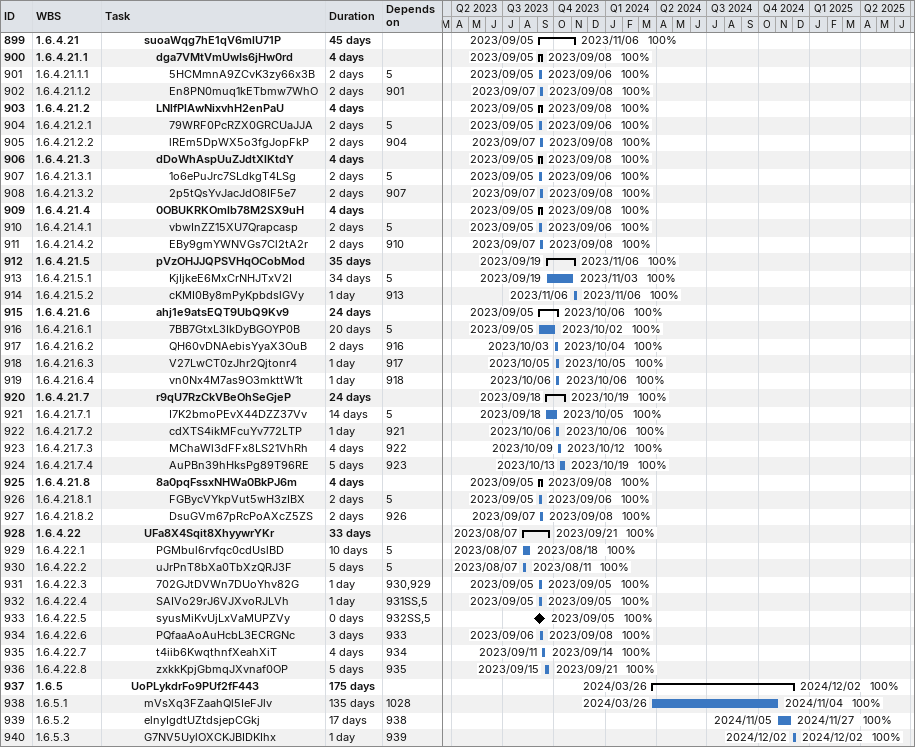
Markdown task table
| ID | WBS | Task | Duration | Start | Finish | Predecessors | % complete |
|---|---|---|---|---|---|---|---|
| 899 | 1.6.4.21 | **suoaWqg7hE1qV6mlU71P** | 45d | 2023-09-05 | 2023-11-06 |  | 100 |
| 900 | 1.6.4.21.1 | **dga7VMtVmUwIs6jHw0rd** | 4d | 2023-09-05 | 2023-09-08 |  | 100 |
| 901 | 1.6.4.21.1.1 | 5HCMmnA9ZCvK3zy66x3B | 2d | 2023-09-05 | 2023-09-06 | 5 | 100 |
| 902 | 1.6.4.21.1.2 | En8PN0muq1kETbmw7WhO | 2d | 2023-09-07 | 2023-09-08 | 901 | 100 |
| 903 | 1.6.4.21.2 | **LNlfPlAwNixvhH2enPaU** | 4d | 2023-09-05 | 2023-09-08 |  | 100 |
| 904 | 1.6.4.21.2.1 | 79WRF0PcRZX0GRCUaJJA | 2d | 2023-09-05 | 2023-09-06 | 5 | 100 |
| 905 | 1.6.4.21.2.2 | lREm5DpWX5o3fgJopFkP | 2d | 2023-09-07 | 2023-09-08 | 904 | 100 |
| 906 | 1.6.4.21.3 | **dDoWhAspUuZJdtXlKtdY** | 4d | 2023-09-05 | 2023-09-08 |  | 100 |
| 907 | 1.6.4.21.3.1 | 1o6ePuJrc7SLdkgT4LSg | 2d | 2023-09-05 | 2023-09-06 | 5 | 100 |
| 908 | 1.6.4.21.3.2 | 2p5tQsYvJacJdO8IF5e7 | 2d | 2023-09-07 | 2023-09-08 | 907 | 100 |
| 909 | 1.6.4.21.4 | **0OBUKRKOmlb78M2SX9uH** | 4d | 2023-09-05 | 2023-09-08 |  | 100 |
| 910 | 1.6.4.21.4.1 | vbwInZZ15XU7Qrapcasp | 2d | 2023-09-05 | 2023-09-06 | 5 | 100 |
| 911 | 1.6.4.21.4.2 | EBy9gmYWNVGs7Cl2tA2r | 2d | 2023-09-07 | 2023-09-08 | 910 | 100 |
| 912 | 1.6.4.21.5 | **pVzOHJJQPSVHqOCobMod** | 35d | 2023-09-19 | 2023-11-06 |  | 100 |
| 913 | 1.6.4.21.5.1 | KjIjkeE6MxCrNHJTxV2I | 34d | 2023-09-19 | 2023-11-03 | 5 | 100 |
| 914 | 1.6.4.21.5.2 | cKMI0By8mPyKpbdslGVy | 1d | 2023-11-06 | 2023-11-06 | 913 | 100 |
| 915 | 1.6.4.21.6 | **ahj1e9atsEQT9UbQ9Kv9** | 24d | 2023-09-05 | 2023-10-06 |  | 100 |
| 916 | 1.6.4.21.6.1 | 7BB7GtxL3IkDyBGOYP0B | 20d | 2023-09-05 | 2023-10-02 | 5 | 100 |
| 917 | 1.6.4.21.6.2 | QH60vDNAebisYyaX3OuB | 2d | 2023-10-03 | 2023-10-04 | 916 | 100 |
| 918 | 1.6.4.21.6.3 | V27LwCT0zJhr2Qjtonr4 | 1d | 2023-10-05 | 2023-10-05 | 917 | 100 |
| 919 | 1.6.4.21.6.4 | vn0Nx4M7as9O3mkttW1t | 1d | 2023-10-06 | 2023-10-06 | 918 | 100 |
| 920 | 1.6.4.21.7 | **r9qU7RzCkVBeOhSeGjeP** | 24d | 2023-09-18 | 2023-10-19 |  | 100 |
| 921 | 1.6.4.21.7.1 | I7K2bmoPEvX44DZZ37Vv | 14d | 2023-09-18 | 2023-10-05 | 5 | 100 |
| 922 | 1.6.4.21.7.2 | cdXTS4ikMFcuYv772LTP | 1d | 2023-10-06 | 2023-10-06 | 921 | 100 |
| 923 | 1.6.4.21.7.3 | MChaWl3dFFx8LS21VhRh | 4d | 2023-10-09 | 2023-10-12 | 922 | 100 |
| 924 | 1.6.4.21.7.4 | AuPBn39hHksPg89T96RE | 5d | 2023-10-13 | 2023-10-19 | 923 | 100 |
| 925 | 1.6.4.21.8 | **8a0pqFssxNHWa0BkPJ6m** | 4d | 2023-09-05 | 2023-09-08 |  | 100 |
| 926 | 1.6.4.21.8.1 | FGBycVYkpVut5wH3zIBX | 2d | 2023-09-05 | 2023-09-06 | 5 | 100 |
| 927 | 1.6.4.21.8.2 | DsuGVm67pRcPoAXcZ5ZS | 2d | 2023-09-07 | 2023-09-08 | 926 | 100 |
| 928 | 1.6.4.22 | **UFa8X4Sqit8XhyywrYKr** | 33d | 2023-08-07 | 2023-09-21 |  | 100 |
| 929 | 1.6.4.22.1 | PGMbul6rvfqc0cdUslBD | 10d | 2023-08-07 | 2023-08-18 | 5 | 100 |
| 930 | 1.6.4.22.2 | uJrPnT8bXa0TbXzQRJ3F | 5d | 2023-08-07 | 2023-08-11 | 5 | 100 |
| 931 | 1.6.4.22.3 | 702GJtDVWn7DUoYhv82G | 1d | 2023-09-05 | 2023-09-05 | 930, 929 | 100 |
| 932 | 1.6.4.22.4 | SAIVo29rJ6VJXvoRJLVh | 1d | 2023-09-05 | 2023-09-05 | 931SS, 5 | 100 |
| 933 | 1.6.4.22.5 | syusMiKvUjLxVaMUPZVy | 0d | 2023-09-05 | 2023-09-05 | 932SS, 5 | 100 |
| 934 | 1.6.4.22.6 | PQfaaAoAuHcbL3ECRGNc | 3d | 2023-09-06 | 2023-09-08 | 933 | 100 |
| 935 | 1.6.4.22.7 | t4iib6KwqthnfXeahXiT | 4d | 2023-09-11 | 2023-09-14 | 934 | 100 |
| 936 | 1.6.4.22.8 | zxkkKpjGbmqJXvnaf0OP | 5d | 2023-09-15 | 2023-09-21 | 935 | 100 |
| 937 | 1.6.5 | **UoPLykdrFo9PUf2fF443** | 175d | 2024-03-26 | 2024-12-02 |  | 100 |
| 938 | 1.6.5.1 | mVsXq3FZaahQl5IeFJlv | 135d | 2024-03-26 | 2024-11-04 | 1028 | 100 |
| 939 | 1.6.5.2 | elnyIgdtUZtdsjepCGkj | 17d | 2024-11-05 | 2024-11-27 | 938 | 100 |
| 940 | 1.6.5.3 | G7NV5UylOXCKJBIDKIhx | 1d | 2024-12-02 | 2024-12-02 | 939 | 100 |
